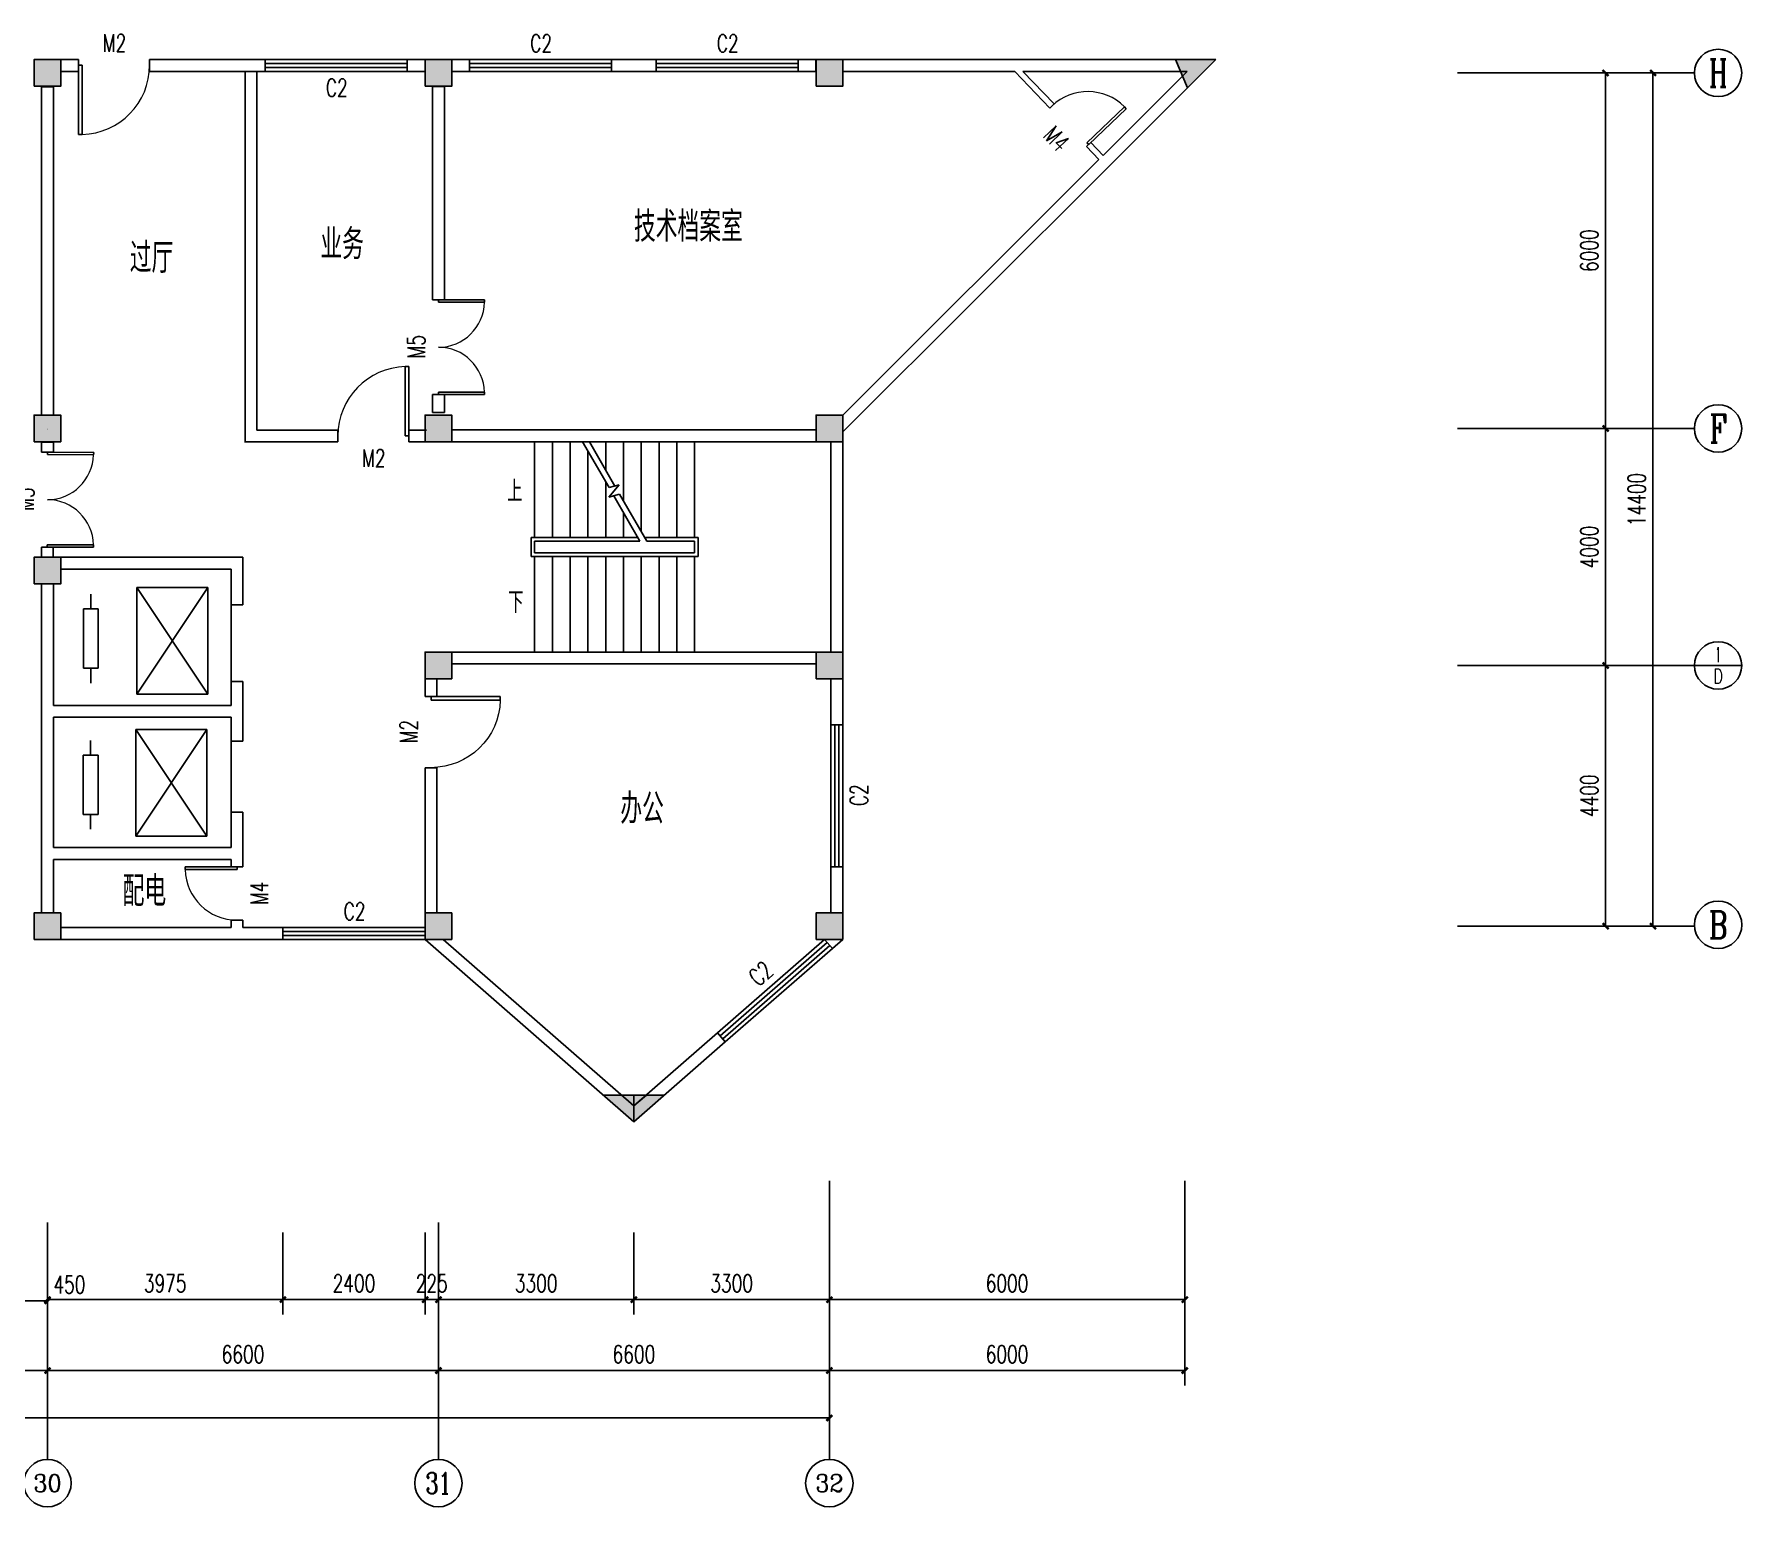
# Model space of a CAD drawing. Header units: millimetres. Extents: x 194 to 114499, y 121 to 30129.
# Drawn here: x 85669 to 114499, y 4529 to 29384 of the extents above; entities that cross this region are included whole.
import ezdxf
from ezdxf.enums import TextEntityAlignment as Align

# ---------------------------------------------------------------- set-up
doc = ezdxf.new("R2010")
doc.units = ezdxf.units.MM
for name, color, linetype in [('AXIS', 3, 'Continuous'), ('AXIS_TEXT', 7, 'Continuous'), ('COLUMN', 9, 'Continuous'), ('DIM_SYMB', 3, 'Continuous'), ('PUB_DIM', 3, 'Continuous'), ('PUB_TEXT', 7, 'Continuous'), ('STAIR', 2, 'Continuous'), ('WALL', 9, 'Continuous'), ('WINDOW', 4, 'Continuous'), ('WINDOW_TEXT', 7, 'Continuous')]:
    doc.layers.add(name, color=color, linetype=linetype)
doc.styles.add('_TCH_AXIS', font='COMPLEX', dxfattribs={"bigfont": 'GBCBIG'})
doc.styles.add('_TCH_DIM', font='SIMPLEX', dxfattribs={"bigfont": 'GBCBIG'})
doc.styles.add('_TCH_DIM_T3', font='SIMPLEX', dxfattribs={"width": 0.705882, "bigfont": 'GBCBIG'})
doc.styles.add('_TCH_WINDOW', font='SIMPLEX', dxfattribs={"bigfont": 'GBCBIG'})
doc.styles.add('COMPLEX', font='COMPLEX')
doc.styles.get("Standard").update_dxf_attribs({"font": 'txt', "bigfont": 'gbcbig.shx'})
doc.dimstyles.new('_TCH_ARCH&&100', dxfattribs={"dimtxt": 297.5, "dimasz": 100, "dimexe": 250, "dimexo": 300, "dimgap": 126.25, "dimtad": 1, "dimdec": 0, "dimzin": 0, "dimdsep": 46, "dimtxsty": '_TCH_DIM_T3', "dimblk": 'ARCHTICK', "dimcen": 0.09, "dimclrt": 7, "dimazin": 2, "dimtfac": 1, "dimtdec": 0, "dimtix": 1, "dimtmove": 2, "dimatfit": 3, "dimfxl": 1, "dimtolj": 1, "dimtzin": 0, "dimarcsym": 0})

# ---------------------------------------------------------------- blocks, each defined once
blk = doc.blocks.new('_ArchTick')
at = {"color": 0, "linetype": 'ByBlock', "const_width": 0.4}
blk.add_lwpolyline([(-0.5, -0.5), (0.5, 0.5)], dxfattribs=at)
blk = doc.blocks.new('*D110')
at = {"layer": 'Defpoints', "color": 0}
for p in [(85894, 9457), (89869, 9457), (89869, 8026)]:
    blk.add_point(p, dxfattribs=at)
at = {"layer": 'PUB_DIM', "color": 0, "lineweight": -2}
for p, q in [((85894, 9157), (85894, 7776)), ((89869, 9157), (89869, 7776)), ((85894, 8026), (89869, 8026))]:
    blk.add_line(p, q, dxfattribs=at)
at = {"layer": 'PUB_DIM', "color": 0, "lineweight": -2, "xscale": 100, "yscale": 100, "zscale": 100, "rotation": 180}
blk.add_blockref('_ArchTick', (85894, 8026), dxfattribs=at)
at = {"layer": 'PUB_DIM', "color": 0, "lineweight": -2, "xscale": 100, "yscale": 100, "zscale": 100}
blk.add_blockref('_ArchTick', (89869, 8026), dxfattribs=at)
at = {"layer": 'PUB_DIM', "color": 7, "insert": (87881, 8301), "char_height": 297.5, "attachment_point": 5, "style": '_TCH_DIM_T3'}
blk.add_mtext('\\A1;3975', dxfattribs=at)
blk = doc.blocks.new('*D111')
at = {"layer": 'Defpoints', "color": 0}
for p in [(89869, 9457), (92269, 9457), (92269, 8026)]:
    blk.add_point(p, dxfattribs=at)
at = {"layer": 'PUB_DIM', "color": 0, "lineweight": -2}
for p, q in [((89869, 9157), (89869, 7776)), ((92269, 9157), (92269, 7776)), ((89869, 8026), (92269, 8026))]:
    blk.add_line(p, q, dxfattribs=at)
at = {"layer": 'PUB_DIM', "color": 0, "lineweight": -2, "xscale": 100, "yscale": 100, "zscale": 100, "rotation": 180}
blk.add_blockref('_ArchTick', (89869, 8026), dxfattribs=at)
at = {"layer": 'PUB_DIM', "color": 0, "lineweight": -2, "xscale": 100, "yscale": 100, "zscale": 100}
blk.add_blockref('_ArchTick', (92269, 8026), dxfattribs=at)
at = {"layer": 'PUB_DIM', "color": 7, "insert": (91069, 8301), "char_height": 297.5, "attachment_point": 5, "style": '_TCH_DIM_T3'}
blk.add_mtext('\\A1;2400', dxfattribs=at)
blk = doc.blocks.new('*D112')
at = {"layer": 'Defpoints', "color": 0}
for p in [(92269, 9457), (92494, 9457), (92494, 8026)]:
    blk.add_point(p, dxfattribs=at)
at = {"layer": 'PUB_DIM', "color": 0, "lineweight": -2}
for p, q in [((92269, 9157), (92269, 7776)), ((92494, 9157), (92494, 7776)), ((92269, 8026), (92169, 8026)), ((92269, 8026), (92494, 8026)), ((92494, 8026), (92594, 8026))]:
    blk.add_line(p, q, dxfattribs=at)
at = {"layer": 'PUB_DIM', "color": 0, "lineweight": -2, "xscale": 100, "yscale": 100, "zscale": 100}
blk.add_blockref('_ArchTick', (92269, 8026), dxfattribs=at)
at = {"layer": 'PUB_DIM', "color": 0, "lineweight": -2, "xscale": 100, "yscale": 100, "zscale": 100, "rotation": 180}
blk.add_blockref('_ArchTick', (92494, 8026), dxfattribs=at)
at = {"layer": 'PUB_DIM', "color": 7, "insert": (92381, 8301), "char_height": 297.5, "attachment_point": 5, "style": '_TCH_DIM_T3'}
blk.add_mtext('\\A1;225', dxfattribs=at)
blk = doc.blocks.new('*D113')
at = {"layer": 'Defpoints', "color": 0}
for p in [(92494, 9457), (95794, 9457), (95794, 8026)]:
    blk.add_point(p, dxfattribs=at)
at = {"layer": 'PUB_DIM', "color": 0, "lineweight": -2}
for p, q in [((92494, 9157), (92494, 7776)), ((95794, 9157), (95794, 7776)), ((92494, 8026), (95794, 8026))]:
    blk.add_line(p, q, dxfattribs=at)
at = {"layer": 'PUB_DIM', "color": 0, "lineweight": -2, "xscale": 100, "yscale": 100, "zscale": 100, "rotation": 180}
blk.add_blockref('_ArchTick', (92494, 8026), dxfattribs=at)
at = {"layer": 'PUB_DIM', "color": 0, "lineweight": -2, "xscale": 100, "yscale": 100, "zscale": 100}
blk.add_blockref('_ArchTick', (95794, 8026), dxfattribs=at)
at = {"layer": 'PUB_DIM', "color": 7, "insert": (94144, 8301), "char_height": 297.5, "attachment_point": 5, "style": '_TCH_DIM_T3'}
blk.add_mtext('\\A1;3300', dxfattribs=at)
blk = doc.blocks.new('*D114')
at = {"layer": 'Defpoints', "color": 0}
for p in [(95794, 9457), (99094, 9457), (99094, 8026)]:
    blk.add_point(p, dxfattribs=at)
at = {"layer": 'PUB_DIM', "color": 0, "lineweight": -2}
for p, q in [((95794, 9157), (95794, 7776)), ((99094, 9157), (99094, 7776)), ((95794, 8026), (99094, 8026))]:
    blk.add_line(p, q, dxfattribs=at)
at = {"layer": 'PUB_DIM', "color": 0, "lineweight": -2, "xscale": 100, "yscale": 100, "zscale": 100, "rotation": 180}
blk.add_blockref('_ArchTick', (95794, 8026), dxfattribs=at)
at = {"layer": 'PUB_DIM', "color": 0, "lineweight": -2, "xscale": 100, "yscale": 100, "zscale": 100}
blk.add_blockref('_ArchTick', (99094, 8026), dxfattribs=at)
at = {"layer": 'PUB_DIM', "color": 7, "insert": (97444, 8301), "char_height": 297.5, "attachment_point": 5, "style": '_TCH_DIM_T3'}
blk.add_mtext('\\A1;3300', dxfattribs=at)
blk = doc.blocks.new('*D115')
at = {"layer": 'Defpoints', "color": 0}
for p in [(99094, 9457), (105094, 9457), (105094, 8026)]:
    blk.add_point(p, dxfattribs=at)
at = {"layer": 'PUB_DIM', "color": 0, "lineweight": -2}
for p, q in [((99094, 9157), (99094, 7776)), ((105094, 9157), (105094, 7776)), ((99094, 8026), (105094, 8026))]:
    blk.add_line(p, q, dxfattribs=at)
at = {"layer": 'PUB_DIM', "color": 0, "lineweight": -2, "xscale": 100, "yscale": 100, "zscale": 100, "rotation": 180}
blk.add_blockref('_ArchTick', (99094, 8026), dxfattribs=at)
at = {"layer": 'PUB_DIM', "color": 0, "lineweight": -2, "xscale": 100, "yscale": 100, "zscale": 100}
blk.add_blockref('_ArchTick', (105094, 8026), dxfattribs=at)
at = {"layer": 'PUB_DIM', "color": 7, "insert": (102094, 8301), "char_height": 297.5, "attachment_point": 5, "style": '_TCH_DIM_T3'}
blk.add_mtext('\\A1;6000', dxfattribs=at)
blk = doc.blocks.new('*D142')
at = {"layer": 'Defpoints', "color": 0}
for p in [(85444, 9123), (85894, 9123), (85894, 8006)]:
    blk.add_point(p, dxfattribs=at)
at = {"layer": 'PUB_DIM', "color": 0, "lineweight": -2}
for p, q in [((85444, 8823), (85444, 7756)), ((85894, 8823), (85894, 7756)), ((85444, 8006), (85894, 8006))]:
    blk.add_line(p, q, dxfattribs=at)
at = {"layer": 'PUB_DIM', "color": 0, "lineweight": -2, "xscale": 100, "yscale": 100, "zscale": 100, "rotation": 180}
blk.add_blockref('_ArchTick', (85444, 8006), dxfattribs=at)
at = {"layer": 'PUB_DIM', "color": 0, "lineweight": -2, "xscale": 100, "yscale": 100, "zscale": 100}
blk.add_blockref('_ArchTick', (85894, 8006), dxfattribs=at)
at = {"layer": 'PUB_DIM', "color": 7, "insert": (86264, 8281), "char_height": 297.5, "attachment_point": 5, "style": '_TCH_DIM_T3'}
blk.add_mtext('\\A1;450', dxfattribs=at)
blk = doc.blocks.new('*D148')
at = {"layer": 'AXIS', "color": 0, "lineweight": -2}
for p, q in [((109999, 18729), (112449, 18729)), ((112199, 14329), (112199, 18729)), ((109999, 14329), (112449, 14329))]:
    blk.add_line(p, q, dxfattribs=at)
at = {"layer": 'Defpoints', "color": 0}
for p in [(109699, 18729), (112199, 18729), (109699, 14329)]:
    blk.add_point(p, dxfattribs=at)
at = {"layer": 'AXIS', "color": 0, "lineweight": -2, "xscale": 100, "yscale": 100, "zscale": 100}
for p, rotation in [((112199, 18729), 90), ((112199, 14329), 270)]:
    blk.add_blockref('_ArchTick', p, dxfattribs=dict(at, rotation=rotation))
at = {"layer": 'AXIS', "color": 7, "insert": (111924, 16529), "char_height": 297.5, "attachment_point": 5, "rotation": 90, "style": '_TCH_DIM_T3'}
blk.add_mtext('\\A1;4400', dxfattribs=at)
blk = doc.blocks.new('*D149')
at = {"layer": 'AXIS', "color": 0, "lineweight": -2}
for p, q in [((109999, 22729), (112449, 22729)), ((112199, 18729), (112199, 22729)), ((109999, 18729), (112449, 18729))]:
    blk.add_line(p, q, dxfattribs=at)
at = {"layer": 'Defpoints', "color": 0}
for p in [(109699, 22729), (112199, 22729), (109699, 18729)]:
    blk.add_point(p, dxfattribs=at)
at = {"layer": 'AXIS', "color": 0, "lineweight": -2, "xscale": 100, "yscale": 100, "zscale": 100}
for p, rotation in [((112199, 22729), 90), ((112199, 18729), 270)]:
    blk.add_blockref('_ArchTick', p, dxfattribs=dict(at, rotation=rotation))
at = {"layer": 'AXIS', "color": 7, "insert": (111924, 20729), "char_height": 297.5, "attachment_point": 5, "rotation": 90, "style": '_TCH_DIM_T3'}
blk.add_mtext('\\A1;4000', dxfattribs=at)
blk = doc.blocks.new('*D150')
at = {"layer": 'AXIS', "color": 0, "lineweight": -2}
for p, q in [((109999, 28729), (112449, 28729)), ((112199, 22729), (112199, 28729)), ((109999, 22729), (112449, 22729))]:
    blk.add_line(p, q, dxfattribs=at)
at = {"layer": 'Defpoints', "color": 0}
for p in [(109699, 28729), (112199, 28729), (109699, 22729)]:
    blk.add_point(p, dxfattribs=at)
at = {"layer": 'AXIS', "color": 0, "lineweight": -2, "xscale": 100, "yscale": 100, "zscale": 100}
for p, rotation in [((112199, 28729), 90), ((112199, 22729), 270)]:
    blk.add_blockref('_ArchTick', p, dxfattribs=dict(at, rotation=rotation))
at = {"layer": 'AXIS', "color": 7, "insert": (111924, 25729), "char_height": 297.5, "attachment_point": 5, "rotation": 90, "style": '_TCH_DIM_T3'}
blk.add_mtext('\\A1;6000', dxfattribs=at)
blk = doc.blocks.new('*D151')
at = {"layer": 'AXIS', "color": 0, "lineweight": -2}
for p, q in [((109999, 28729), (113249, 28729)), ((112999, 14329), (112999, 28729)), ((109999, 14329), (113249, 14329))]:
    blk.add_line(p, q, dxfattribs=at)
at = {"layer": 'Defpoints', "color": 0}
for p in [(109699, 28729), (112999, 28729), (109699, 14329)]:
    blk.add_point(p, dxfattribs=at)
at = {"layer": 'AXIS', "color": 0, "lineweight": -2, "xscale": 100, "yscale": 100, "zscale": 100}
for p, rotation in [((112999, 28729), 90), ((112999, 14329), 270)]:
    blk.add_blockref('_ArchTick', p, dxfattribs=dict(at, rotation=rotation))
at = {"layer": 'AXIS', "color": 7, "insert": (112724, 21529), "char_height": 297.5, "attachment_point": 5, "rotation": 90, "style": '_TCH_DIM_T3'}
blk.add_mtext('\\A1;14400', dxfattribs=at)
blk = doc.blocks.new('*D152')
at = {"layer": 'Defpoints', "color": 0}
for p in [(99094, 10329), (105094, 10329), (105094, 6829)]:
    blk.add_point(p, dxfattribs=at)
at = {"layer": 'PUB_DIM', "color": 0, "lineweight": -2}
for p, q in [((99094, 10029), (99094, 6579)), ((105094, 10029), (105094, 6579)), ((99094, 6829), (105094, 6829))]:
    blk.add_line(p, q, dxfattribs=at)
at = {"layer": 'PUB_DIM', "color": 0, "lineweight": -2, "xscale": 100, "yscale": 100, "zscale": 100, "rotation": 180}
blk.add_blockref('_ArchTick', (99094, 6829), dxfattribs=at)
at = {"layer": 'PUB_DIM', "color": 0, "lineweight": -2, "xscale": 100, "yscale": 100, "zscale": 100}
blk.add_blockref('_ArchTick', (105094, 6829), dxfattribs=at)
at = {"layer": 'PUB_DIM', "color": 7, "insert": (102094, 7104), "char_height": 297.5, "attachment_point": 5, "style": '_TCH_DIM_T3'}
blk.add_mtext('\\A1;6000', dxfattribs=at)
blk = doc.blocks.new('*D165')
at = {"layer": 'AXIS', "color": 0, "lineweight": -2}
for p, q in [((79294, 9029), (79294, 6579)), ((85894, 9029), (85894, 6579)), ((79294, 6829), (85894, 6829))]:
    blk.add_line(p, q, dxfattribs=at)
at = {"layer": 'Defpoints', "color": 0}
for p in [(79294, 9329), (85894, 9329), (85894, 6829)]:
    blk.add_point(p, dxfattribs=at)
at = {"layer": 'AXIS', "color": 0, "lineweight": -2, "xscale": 100, "yscale": 100, "zscale": 100, "rotation": 180}
blk.add_blockref('_ArchTick', (79294, 6829), dxfattribs=at)
at = {"layer": 'AXIS', "color": 0, "lineweight": -2, "xscale": 100, "yscale": 100, "zscale": 100}
blk.add_blockref('_ArchTick', (85894, 6829), dxfattribs=at)
at = {"layer": 'AXIS', "color": 7, "insert": (82594, 7104), "char_height": 297.5, "attachment_point": 5, "style": '_TCH_DIM_T3'}
blk.add_mtext('\\A1;6600', dxfattribs=at)
blk = doc.blocks.new('*D166')
at = {"layer": 'AXIS', "color": 0, "lineweight": -2}
for p, q in [((85894, 9029), (85894, 6579)), ((92494, 9029), (92494, 6579)), ((85894, 6829), (92494, 6829))]:
    blk.add_line(p, q, dxfattribs=at)
at = {"layer": 'Defpoints', "color": 0}
for p in [(85894, 9329), (92494, 9329), (92494, 6829)]:
    blk.add_point(p, dxfattribs=at)
at = {"layer": 'AXIS', "color": 0, "lineweight": -2, "xscale": 100, "yscale": 100, "zscale": 100, "rotation": 180}
blk.add_blockref('_ArchTick', (85894, 6829), dxfattribs=at)
at = {"layer": 'AXIS', "color": 0, "lineweight": -2, "xscale": 100, "yscale": 100, "zscale": 100}
blk.add_blockref('_ArchTick', (92494, 6829), dxfattribs=at)
at = {"layer": 'AXIS', "color": 7, "insert": (89194, 7104), "char_height": 297.5, "attachment_point": 5, "style": '_TCH_DIM_T3'}
blk.add_mtext('\\A1;6600', dxfattribs=at)
blk = doc.blocks.new('*D167')
at = {"layer": 'AXIS', "color": 0, "lineweight": -2}
for p, q in [((92494, 9029), (92494, 6579)), ((99094, 9029), (99094, 6579)), ((92494, 6829), (99094, 6829))]:
    blk.add_line(p, q, dxfattribs=at)
at = {"layer": 'Defpoints', "color": 0}
for p in [(92494, 9329), (99094, 9329), (99094, 6829)]:
    blk.add_point(p, dxfattribs=at)
at = {"layer": 'AXIS', "color": 0, "lineweight": -2, "xscale": 100, "yscale": 100, "zscale": 100, "rotation": 180}
blk.add_blockref('_ArchTick', (92494, 6829), dxfattribs=at)
at = {"layer": 'AXIS', "color": 0, "lineweight": -2, "xscale": 100, "yscale": 100, "zscale": 100}
blk.add_blockref('_ArchTick', (99094, 6829), dxfattribs=at)
at = {"layer": 'AXIS', "color": 7, "insert": (95794, 7104), "char_height": 297.5, "attachment_point": 5, "style": '_TCH_DIM_T3'}
blk.add_mtext('\\A1;6600', dxfattribs=at)
blk = doc.blocks.new('*D168')
at = {"layer": 'AXIS', "color": 0, "lineweight": -2}
for p, q in [((5994, 9029), (5994, 5779)), ((99094, 9029), (99094, 5779)), ((5994, 6029), (99094, 6029))]:
    blk.add_line(p, q, dxfattribs=at)
at = {"layer": 'Defpoints', "color": 0}
for p in [(5994, 9329), (99094, 9329), (99094, 6029)]:
    blk.add_point(p, dxfattribs=at)
at = {"layer": 'AXIS', "color": 0, "lineweight": -2, "xscale": 100, "yscale": 100, "zscale": 100, "rotation": 180}
blk.add_blockref('_ArchTick', (5994, 6029), dxfattribs=at)
at = {"layer": 'AXIS', "color": 0, "lineweight": -2, "xscale": 100, "yscale": 100, "zscale": 100}
blk.add_blockref('_ArchTick', (99094, 6029), dxfattribs=at)
at = {"layer": 'AXIS', "color": 7, "insert": (52544, 6304), "char_height": 297.5, "attachment_point": 5, "style": '_TCH_DIM_T3'}
blk.add_mtext('\\A1;93100', dxfattribs=at)
blk = doc.blocks.new('_FZHK')
blk.add_lwpolyline([(-0.5, -0.5), (0.5, -0.5), (0.5, 0.5), (-0.5, 0.5)], close=True)
blk = doc.blocks.new('_AXISO')
blk.add_circle((0, 0), 0.5)
at = {"layer": 'AXIS_TEXT', "style": 'COMPLEX', "width": 1.041667}
blk.add_attdef('A', text='', height=0.56, dxfattribs=at).set_placement((-0.25, -0.28), (0.25, -0.28), align=Align.FIT)
blk = doc.blocks.new('$DorLib2D$00000001')
for p, q in [((0.45, 0.975), (0.5, 0.975)), ((0.45, 0), (0.45, 0.975)), ((0.5, 0), (0.5, 0.975)), ((0.5, 0), (0.45, 0))]:
    blk.add_line(p, q)
at = {"lineweight": 13}
blk.add_arc((0.475, 0), 0.975, 91.4693, 180, dxfattribs=at)
blk = doc.blocks.new('$DorLib2D$00000002')
for p, q in [((-0.5, 0), (-0.5, 0.4875)), ((-0.475, 0.4875), (-0.5, 0.4875)), ((-0.475, 0), (-0.475, 0.4875)), ((0.475, 0), (0.475, 0.4875)), ((0.475, 0.4875), (0.5, 0.4875)), ((0.5, 0), (0.5, 0.4875)), ((-0.5, 0), (-0.475, 0)), ((0.5, 0), (0.475, 0))]:
    blk.add_line(p, q)
at = {"lineweight": 13}
for centre, start, end in [((-0.4875, 0), 0, 88.53072), ((0.4875, 0), 91.46928, 180)]:
    blk.add_arc(centre, 0.4875, start, end, dxfattribs=at)
blk = doc.blocks.new('$TCHSYS$WIN2D')
for p, q in [((-0.5, 0.5), (0.5, 0.5)), ((-0.5, 0.5), (-0.5, -0.5)), ((0.5, 0.5), (0.5, -0.5)), ((0.5, 0.167), (-0.5, 0.167)), ((0.5, -0.167), (-0.5, -0.167)), ((-0.5, -0.5), (0.5, -0.5))]:
    blk.add_line(p, q)

msp = doc.modelspace()

# ---------------------------------------------------------------- hatches: boundary and pattern name
h = msp.add_hatch(color=256)
h.paths.add_polyline_path([(85893.6, 28954.3), (85668.6, 28954.3), (85668.6, 28729.3), (85893.6, 28729.3)])
h.paths.add_polyline_path([(85893.6, 28729.3), (86118.6, 28729.3), (86118.6, 28954.3), (85893.6, 28954.3)])
h.paths.add_polyline_path([(85893.6, 28504.3), (86118.6, 28504.3), (86118.6, 28729.3), (85893.6, 28729.3)])
h.paths.add_polyline_path([(85893.6, 28729.3), (85668.6, 28729.3), (85668.6, 28504.3), (85893.6, 28504.3)])
h.paths.add_polyline_path([(85893.6, 22729.3), (85668.6, 22729.3), (85668.6, 22504.3), (85893.6, 22504.3)])
h.paths.add_polyline_path([(85893.6, 22729.3), (85893.6, 22504.3), (86118.6, 22504.3), (86118.6, 22729.3)])
h.paths.add_polyline_path([(86118.6, 22729.3), (86118.6, 22954.3), (85893.6, 22954.3), (85893.6, 22729.3)])
h.paths.add_polyline_path([(85893.6, 22954.3), (85668.6, 22954.3), (85668.6, 22729.3), (85893.6, 22729.3)])
h.paths.add_polyline_path([(85893.6, 14554.3), (85893.6, 14104.3), (86118.6, 14104.3), (86118.6, 14554.3)])
h.paths.add_polyline_path([(85668.6, 14554.3), (85668.6, 14104.3), (85893.6, 14104.3), (85893.6, 14554.3)])
h = msp.add_hatch(color=256)
h.paths.add_polyline_path([(92493.6, 28954.3), (92268.6, 28954.3), (92268.6, 28729.3), (92493.6, 28729.3)])
h.paths.add_polyline_path([(92493.6, 28729.3), (92718.6, 28729.3), (92718.6, 28954.3), (92493.6, 28954.3)])
h.paths.add_polyline_path([(92493.6, 28504.3), (92718.6, 28504.3), (92718.6, 28729.3), (92493.6, 28729.3)])
h.paths.add_polyline_path([(92493.6, 28729.3), (92268.6, 28729.3), (92268.6, 28504.3), (92493.6, 28504.3)])
h.paths.add_polyline_path([(92493.6, 22729.3), (92268.6, 22729.3), (92268.6, 22504.3), (92493.6, 22504.3)])
h.paths.add_polyline_path([(92493.6, 22729.3), (92493.6, 22504.3), (92718.6, 22504.3), (92718.6, 22729.3)])
h.paths.add_polyline_path([(92718.6, 22729.3), (92718.6, 22954.3), (92493.6, 22954.3), (92493.6, 22729.3)])
h.paths.add_polyline_path([(92493.6, 22954.3), (92268.6, 22954.3), (92268.6, 22729.3), (92493.6, 22729.3)])
h.paths.add_polyline_path([(92493.6, 14554.3), (92493.6, 14104.3), (92718.6, 14104.3), (92718.6, 14554.3)])
h.paths.add_polyline_path([(92268.6, 14554.3), (92268.6, 14104.3), (92493.6, 14104.3), (92493.6, 14554.3)])
h = msp.add_hatch(color=256)
h.paths.add_polyline_path([(99093.6, 28954.3), (98868.6, 28954.3), (98868.6, 28729.3), (99093.6, 28729.3)])
h.paths.add_polyline_path([(99093.6, 28729.3), (99318.6, 28729.3), (99318.6, 28954.3), (99093.6, 28954.3)])
h.paths.add_polyline_path([(99093.6, 28504.3), (99318.6, 28504.3), (99318.6, 28729.3), (99093.6, 28729.3)])
h.paths.add_polyline_path([(99093.6, 28729.3), (98868.6, 28729.3), (98868.6, 28504.3), (99093.6, 28504.3)])
h.paths.add_polyline_path([(99093.6, 22729.3), (98868.6, 22729.3), (98868.6, 22504.3), (99093.6, 22504.3)])
h.paths.add_polyline_path([(99093.6, 22729.3), (99093.6, 22504.3), (99318.6, 22504.3), (99318.6, 22729.3)])
h.paths.add_polyline_path([(99318.6, 22729.3), (99318.6, 22954.3), (99093.6, 22954.3), (99093.6, 22729.3)])
h.paths.add_polyline_path([(99093.6, 22954.3), (98868.6, 22954.3), (98868.6, 22729.3), (99093.6, 22729.3)])
h.paths.add_polyline_path([(99093.6, 14554.3), (99093.6, 14104.3), (99318.6, 14104.3), (99318.6, 14554.3)])
h.paths.add_polyline_path([(98868.6, 14554.3), (98868.6, 14104.3), (99093.6, 14104.3), (99093.6, 14554.3)])
h = msp.add_hatch(color=256)
h.paths.add_polyline_path([(105093.6, 28954.3), (105093.6, 28754.3), (105136.3, 28754.3), (105111.2, 28729.3), (105394.4, 28729.3), (105620.1, 28954.3)])
h.paths.add_polyline_path([(105093.6, 28954.3), (104936.2, 28954.3), (105021.1, 28754.3), (105093.6, 28754.3)])
h.paths.add_polyline_path([(105031.8, 28729.3), (105055.4, 28673.6), (105093.6, 28711.8), (105093.6, 28729.3)])
h.paths.add_polyline_path([(105093.6, 28729.3), (105093.6, 28754.3), (105021.1, 28754.3), (105031.8, 28729.3)])
h.paths.add_polyline_path([(105111.2, 28729.3), (105136.3, 28754.3), (105093.6, 28754.3), (105093.6, 28729.3)], flags=17)
h.paths.add_polyline_path([(105111.2, 28729.3), (105093.6, 28729.3), (105093.6, 28711.8)], flags=17)
h.paths.add_polyline_path([(105055.4, 28673.6), (105093.6, 28583.6), (105093.6, 28711.8)])
h.paths.add_polyline_path([(105093.6, 28583.6), (105139.7, 28475.3), (105394.4, 28729.3), (105111.2, 28729.3), (105093.6, 28711.8)])
h = msp.add_hatch(color=256)
h.paths.add_polyline_path([(85893.6, 20554.3), (85668.6, 20554.3), (85668.6, 20329.3), (85893.6, 20329.3)])
h.paths.add_polyline_path([(86118.6, 20554.3), (85893.6, 20554.3), (85893.6, 20329.3), (86118.6, 20329.3)])
h.paths.add_polyline_path([(86118.6, 20329.3), (85893.6, 20329.3), (85893.6, 20104.3), (86118.6, 20104.3)])
h.paths.add_polyline_path([(85893.6, 20329.3), (85668.6, 20329.3), (85668.6, 20104.3), (85893.6, 20104.3)])
h = msp.add_hatch(color=256)
h.paths.add_polyline_path([(92268.6, 18504.3), (92718.6, 18504.3), (92718.6, 18954.3), (92268.6, 18954.3)])
h.paths.add_polyline_path([(98868.6, 18504.3), (99318.6, 18504.3), (99318.6, 18954.3), (98868.6, 18954.3)])
h = msp.add_hatch(color=256)
h.paths.add_polyline_path([(95793.6, 11479.3), (95582, 11479.3), (95793.6, 11294.7), (95793.6, 11329.3)], flags=17)
h.paths.add_polyline_path([(95793.6, 11294.7), (95582, 11479.3), (95277.7, 11479.3), (95793.6, 11029.3)])
h.paths.add_polyline_path([(96309.5, 11479.3), (96005.2, 11479.3), (95793.6, 11294.7), (95793.6, 11029.3)])
msp.add_hatch(color=256).paths.add_polyline_path([(96005.3, 11479.3), (95582, 11479.3), (95793.6, 11294.7)])

# ---------------------------------------------------------------- linework, layer by layer
for p, q in [((104936.2, 28954.3), (105139.7, 28475.3)), ((88601.1, 20045.6), (88601.1, 18245.6)), ((86500.9, 19682.3), (86625.9, 19682.3)), ((86500.9, 18682.3), (86625.9, 18682.3)), ((88583.2, 17645.9), (88583.2, 15845.9)), ((86496.7, 17215), (86746.7, 17215)), ((86746.7, 16215), (86496.7, 16215)), ((86496.7, 16215), (86621.7, 16215)), ((92268.6, 14104.3), (95793.6, 11029.3)), ((92268.6, 14104.3), (92468.6, 14104.3)), ((96309.5, 11479.3), (95277.7, 11479.3)), ((95793.6, 11329.3), (95793.6, 11479.3)), ((95793.6, 11479.3), (96309.5, 11479.3)), ((96005.2, 11479.3), (95793.6, 11294.7)), ((96005.2, 11479.3), (95793.6, 11294.7)), ((95793.6, 11294.7), (95793.6, 11479.3)), ((95793.6, 11479.3), (96005.3, 11479.3)), ((95793.6, 11029.3), (95793.6, 11329.3))]:
    msp.add_line(p, q)
at = {"layer": 'AXIS'}
for p, q in [((109698.5, 28729.3), (113698.5, 28729.3)), ((109698.5, 22729.3), (113698.5, 22729.3)), ((109698.5, 18729.3), (113698.5, 18729.3)), ((114498.5, 18729.3), (113698.5, 18729.3)), ((109698.5, 14329.3), (113698.5, 14329.3)), ((85893.6, 9329.3), (85893.6, 5329.3)), ((92493.6, 9329.3), (92493.6, 5329.3)), ((99093.6, 9329.3), (99093.6, 5329.3))]:
    msp.add_line(p, q, dxfattribs=at)
for centre in [(114098.5, 28729.3), (114098.5, 22729.3), (114098.5, 18729.3), (114099.1, 14351.9)]:
    msp.add_circle(centre, 400, dxfattribs=at)
at = {"layer": 'DIM_SYMB'}
for points in [[(93968.6, 21666.8, 0, 0, 0), (95018.6, 21666.8, 80, 0, 0), (95318.6, 21666.8, 0, 0, 0)], [(93968.6, 19791.8, 0, 0, 0), (97968.6, 19791.8, 0, 0, 0), (97968.6, 21666.8, 0, 0, 0), (95918.6, 21666.8, 80, 0, 0), (95618.6, 21666.8, 0, 0, 0)]]:
    msp.add_lwpolyline(points, format="xyseb", dxfattribs=at)
at = {"layer": 'STAIR'}
for p, q in [((94118.6, 22504.3), (94927.4, 22504.3)), ((94118.6, 22504.3), (94118.6, 20889.3)), ((94418.6, 22504.3), (94418.6, 20889.3)), ((94718.6, 22504.3), (94718.6, 20889.3)), ((94927.4, 22504.3), (95373.7, 21731.2)), ((95042.8, 22504.3), (96818.6, 22504.3)), ((95042.8, 22504.3), (95473.7, 21758)), ((95318.6, 22504.3), (95318.6, 22026.6)), ((95618.6, 22504.3), (95618.6, 21507)), ((95918.6, 22504.3), (95918.6, 20987.4)), ((96218.6, 22504.3), (96218.6, 20889.3)), ((96518.6, 22504.3), (96518.6, 20889.3)), ((96818.6, 22504.3), (96818.6, 20889.3)), ((98868.6, 22504.3), (96818.6, 22504.3)), ((96818.6, 22504.3), (96818.6, 20889.3)), ((99118.6, 18954.3), (99118.6, 22504.3)), ((95018.6, 22346.2), (95018.6, 20889.3)), ((95318.6, 21826.6), (95318.6, 20889.3)), ((95546.1, 21777.4), (95373.2, 21571.3)), ((95373.7, 21731.2), (95546.1, 21777.4)), ((95373.2, 21571.3), (95553.6, 21619.7)), ((95453.6, 21592.9), (95894.4, 20829.3)), ((95553.6, 21619.7), (96009.9, 20829.3)), ((95618.6, 21307), (95618.6, 20889.3)), ((94058.6, 20569.3), (94058.6, 20889.3)), ((94058.6, 20889.3), (95859.8, 20889.3)), ((94118.6, 20829.3), (95894.4, 20829.3)), ((94118.6, 20629.3), (94118.6, 20829.3)), ((94118.6, 20829.3), (95894.4, 20829.3)), ((94118.6, 20829.3), (94118.6, 20629.3)), ((95975.3, 20889.3), (96878.6, 20889.3)), ((96009.9, 20829.3), (96818.6, 20829.3)), ((96009.9, 20829.3), (96818.6, 20829.3)), ((96818.6, 20829.3), (96818.6, 20629.3)), ((96818.6, 20829.3), (96818.6, 20629.3)), ((96878.6, 20889.3), (96878.6, 20569.3)), ((96878.6, 20569.3), (94058.6, 20569.3)), ((96818.6, 20629.3), (94118.6, 20629.3)), ((96818.6, 20629.3), (94118.6, 20629.3)), ((94118.6, 18954.3), (94118.6, 20569.3)), ((94418.6, 18954.3), (94418.6, 20569.3)), ((94718.6, 18954.3), (94718.6, 20569.3)), ((95018.6, 18954.3), (95018.6, 20569.3)), ((95318.6, 18954.3), (95318.6, 20569.3)), ((95618.6, 18954.3), (95618.6, 20569.3)), ((95918.6, 18954.3), (95918.6, 20569.3)), ((96218.6, 18954.3), (96218.6, 20569.3)), ((96518.6, 18954.3), (96518.6, 20569.3)), ((96818.6, 18954.3), (96818.6, 20569.3)), ((96818.6, 20569.3), (96818.6, 18954.3)), ((86625.9, 19682.3), (86625.9, 19932.3)), ((87401.1, 20045.6), (88601.1, 20045.6)), ((87401.1, 18245.6), (87401.1, 20045.6)), ((87401.1, 20045.6), (88601.1, 18245.6)), ((88601.1, 20045.6), (87401.1, 18245.6)), ((88601.1, 18245.6), (88601.1, 20045.6)), ((88993.6, 19954.3), (88993.6, 18457.5)), ((86500.9, 19682.3), (86750.9, 19682.3)), ((86500.9, 18682.3), (86500.9, 19682.3)), ((86750.9, 19682.3), (86750.9, 18682.3)), ((96818.6, 18954.3), (94118.6, 18954.3)), ((96818.6, 18954.3), (98868.6, 18954.3)), ((86750.9, 18682.3), (86500.9, 18682.3)), ((86625.9, 18682.3), (86625.9, 18432.3)), ((88601.1, 18245.6), (87401.1, 18245.6)), ((87383.2, 17645.9), (88583.2, 17645.9)), ((87383.2, 15845.9), (87383.2, 17645.9)), ((87383.2, 17645.9), (88583.2, 15845.9)), ((88583.2, 17645.9), (87383.2, 15845.9)), ((88583.2, 15845.9), (88583.2, 17645.9)), ((86621.7, 17215), (86621.7, 17465)), ((88993.6, 16254.3), (88993.6, 17454.3)), ((86496.7, 16215), (86496.7, 17215)), ((86496.7, 17215), (86621.7, 17215)), ((86746.7, 17215), (86746.7, 16215)), ((86621.7, 16215), (86621.7, 15965)), ((88583.2, 15845.9), (87383.2, 15845.9))]:
    msp.add_line(p, q, dxfattribs=at)
at = {"layer": 'WALL'}
for p, q in [((86418.6, 28954.3), (86118.6, 28954.3)), ((86418.6, 28754.3), (86418.6, 28954.3)), ((89568.6, 28954.3), (87617.7, 28954.3)), ((87617.7, 28954.3), (87617.7, 28754.3)), ((89568.6, 28754.3), (89568.6, 28954.3)), ((92268.6, 28954.3), (91968.6, 28954.3)), ((91968.6, 28954.3), (91968.6, 28754.3)), ((93018.6, 28954.3), (92718.6, 28954.3)), ((93018.6, 28754.3), (93018.6, 28954.3)), ((96167.9, 28954.3), (95418.6, 28954.3)), ((95418.6, 28954.3), (95418.6, 28754.3)), ((96167.9, 28754.3), (96167.9, 28954.3)), ((98867.9, 28954.3), (98567.9, 28954.3)), ((98567.9, 28954.3), (98567.9, 28754.3)), ((98867.9, 28754.3), (98867.9, 28954.3)), ((99318.6, 28954.3), (102171.5, 28954.3)), ((102171.5, 28954.3), (105620.1, 28954.3)), ((105620.1, 28954.3), (103856.5, 27195.7)), ((86118.6, 28754.3), (86418.6, 28754.3)), ((87617.7, 28754.3), (89568.6, 28754.3)), ((89229.5, 22503.1), (89229.5, 28755.8)), ((89425.9, 22703.1), (89429.5, 28755.8)), ((91968.6, 28754.3), (92268.6, 28754.3)), ((92718.6, 28754.3), (93018.6, 28754.3)), ((95418.6, 28754.3), (96167.9, 28754.3)), ((98567.9, 28754.3), (98867.9, 28754.3)), ((99318.6, 28754.3), (102224.2, 28754.3)), ((102224.2, 28754.3), (102814.3, 28136.2)), ((102362.4, 28754.3), (105136.3, 28754.3)), ((102886.6, 28205.3), (102362.4, 28754.3)), ((105136.3, 28754.3), (103715.2, 27337.3)), ((85793.6, 28497), (85793.6, 22954.3)), ((85993.6, 28497), (85793.6, 28497)), ((85993.6, 28497), (85993.6, 22954.3)), ((92393.6, 28498.6), (92393.6, 24899.6)), ((92593.6, 28498.6), (92393.6, 28498.6)), ((92593.6, 24899.6), (92593.6, 28498.6)), ((102814.3, 28136.2), (102886.6, 28205.3)), ((103508.1, 27554.3), (103435.7, 27485.3)), ((103435.7, 27485.3), (103644.4, 27266.7)), ((103715.2, 27337.3), (103508.1, 27554.3)), ((103644.4, 27266.7), (99318.6, 22953.3)), ((103856.5, 27195.7), (99318.6, 22670.9)), ((92393.6, 24899.6), (92593.6, 24899.6)), ((92593.6, 23299.6), (92393.6, 23299.6)), ((92393.6, 23299.6), (92393.6, 22999.6)), ((92593.6, 22999.6), (92593.6, 23299.6)), ((92393.6, 22999.6), (92593.6, 22999.6)), ((85793.6, 22499.7), (85793.4, 22327.1)), ((85993.6, 22499.4), (85793.6, 22499.7)), ((85893.6, 22729.3, -450), (85893.6, 22729.3, -450)), ((85893.6, 22716.8, -450), (85893.6, 22716.8, -450)), ((85893.6, 22704.3, -450), (85893.6, 22704.3, -450)), ((85993.4, 22326.8), (85993.6, 22499.4)), ((89220.1, 22503.1), (90795.1, 22503.1)), ((90795.1, 22703.1), (89425.9, 22703.1)), ((90795.1, 22503.1), (90795.1, 22703.1)), ((92295.1, 22703.1), (91995.1, 22703.1)), ((91995.1, 22703.1), (91995.1, 22503.1)), ((91995.1, 22503.1), (92295.1, 22503.1)), ((92718.6, 22704.3), (98868.6, 22704.3)), ((92718.6, 22504.3), (98868.6, 22504.3)), ((99118.6, 22504.3), (99118.6, 18954.3)), ((99318.6, 22504.3), (99318.6, 18954.3)), ((85793.4, 22327.1), (85993.4, 22326.8)), ((85791, 20727.1), (85790.7, 20554.3)), ((85991, 20726.8), (85791, 20727.1)), ((85990.7, 20554.3), (85991, 20726.8)), ((86118.6, 20554.3), (89193.6, 20554.3)), ((89193.6, 20554.3), (89193.6, 19752.5)), ((86118.6, 20354.3), (88993.6, 20354.3)), ((88993.6, 20354.3), (88993.6, 19752.5)), ((85793.6, 18054.3), (85793.6, 20104.3)), ((85993.6, 18054.3), (85993.6, 20104.3)), ((89193.6, 19752.5), (88993.6, 19752.5)), ((92718.6, 18954.3), (98868.6, 18954.3)), ((92718.6, 18754.3), (98868.6, 18754.3)), ((88993.6, 18054.3), (88993.6, 18457.5)), ((88993.6, 18457.5), (89193.6, 18457.5)), ((89193.6, 17954.3), (89193.6, 18457.5)), ((92268.6, 18504.3), (92268.6, 18204.3)), ((92468.6, 18204.3), (92468.6, 18504.3)), ((99118.6, 18504.3), (99118.6, 17729.3)), ((99318.6, 17729.3), (99318.6, 18504.3)), ((92268.6, 18204.3), (92468.6, 18204.3)), ((85793.6, 18054.3), (85793.6, 18054.3)), ((85793.6, 18054.3), (85793.6, 17854.3)), ((85993.6, 18054.3), (88993.6, 18054.3)), ((89193.6, 17954.3), (89193.6, 17454.3)), ((85793.6, 15654.3), (85793.6, 17854.3)), ((85793.6, 17854.3), (85793.6, 17854.3)), ((85993.6, 15654.3), (85993.6, 17854.3)), ((85993.6, 17854.3), (88993.6, 17854.3)), ((88993.6, 17854.3), (88993.6, 17454.3)), ((99118.6, 17729.3), (99318.6, 17729.3)), ((89193.6, 17454.3), (88993.6, 17454.3)), ((92468.6, 17004.3), (92268.6, 17004.3)), ((92268.6, 17004.3), (92268.6, 14554.3)), ((92468.6, 14554.3), (92468.6, 17004.3)), ((88993.6, 15654.3), (88993.6, 16254.3)), ((88993.6, 16254.3), (89193.6, 16254.3)), ((89193.6, 15559.7), (89193.6, 16254.3)), ((85793.6, 15654.3), (85793.6, 15654.3)), ((85793.6, 15654.3), (85793.6, 15454.3)), ((85993.6, 15654.3), (88993.6, 15654.3)), ((85793.6, 15454.3), (85793.6, 15454.3)), ((85793.6, 14554.3), (85793.6, 15454.3)), ((85993.6, 15454.3), (88993.6, 15454.3)), ((85993.6, 14554.3), (85993.6, 15454.3)), ((88993.6, 15454.3), (88993.6, 15329.3)), ((88993.6, 15329.3), (89193.6, 15329.3)), ((89193.6, 15329.3), (89193.6, 15554.3)), ((99318.6, 15329.3), (99118.6, 15329.3)), ((99118.6, 15329.3), (99118.6, 14554.3)), ((99318.6, 14554.3), (99318.6, 15329.3)), ((89193.6, 14429.3), (88993.6, 14429.3)), ((88993.6, 14429.3), (88993.6, 14304.3)), ((89193.6, 14304.3), (89193.6, 14429.3)), ((88993.6, 14304.3), (86118.6, 14304.3)), ((89868.6, 14304.3), (89193.6, 14304.3)), ((89868.6, 14104.3), (89868.6, 14304.3)), ((89193.6, 14104.3), (86118.6, 14104.3)), ((89193.6, 14104.3), (89868.6, 14104.3)), ((92268.6, 14104.3, -450), (92268.6, 14104.3, -450)), ((95793.6, 11029.3), (92268.6, 14104.3)), ((92381.1, 14104.3, -450), (92381.1, 14104.3, -450)), ((92493.6, 14104.3, -450), (92493.6, 14104.3, -450)), ((95793.6, 11294.7), (92572.9, 14104.3)), ((99014.4, 14104.3), (99145.9, 13953.6)), ((99145.9, 13953.6), (99318.6, 14104.3)), ((97205.8, 12526.6), (95793.6, 11294.7)), ((97337.3, 12375.9), (97205.8, 12526.6)), ((95793.6, 11029.3), (97337.3, 12375.9))]:
    msp.add_line(p, q, dxfattribs=at)

# ---------------------------------------------------------------- block references
at = {"layer": 'AXIS'}
ref = msp.add_blockref('_AXISO', (85893.6, 4929.3), dxfattribs=dict(at, xscale=800, yscale=800, zscale=800))
ref.add_attrib('A', '30', dxfattribs={"layer": 'AXIS_TEXT', "height": 294.28, "style": '_TCH_AXIS', "width": 1.030303}).set_placement((85655.4, 4782.1), (86131.9, 4782.1), align=Align.FIT)
ref = msp.add_blockref('_AXISO', (92493.6, 4929.3), dxfattribs=dict(at, xscale=800, yscale=800, zscale=800))
ref.add_attrib('A', '31', dxfattribs={"layer": 'AXIS_TEXT', "height": 360.19, "style": '_TCH_AXIS', "width": 0.892857}).set_placement((92279.2, 4749.2), (92708, 4749.2), align=Align.FIT)
ref = msp.add_blockref('_AXISO', (99093.6, 4929.3), dxfattribs=dict(at, xscale=800, yscale=800, zscale=800))
ref.add_attrib('A', '32', dxfattribs={"layer": 'AXIS_TEXT', "height": 294.28, "style": '_TCH_AXIS', "width": 1.030303}).set_placement((98855.4, 4782.1), (99331.9, 4782.1), align=Align.FIT)
at = {"layer": 'COLUMN', "xscale": 450, "yscale": 450, "zscale": 450}
for p in [(85893.6, 28729.3), (92493.6, 28729.3), (99093.6, 28729.3), (85893.6, 22729.3), (92493.6, 22729.3), (99093.6, 22729.3), (85893.6, 20329.3), (92493.6, 18729.3), (99093.6, 18729.3), (85893.6, 14329.3), (92493.6, 14329.3), (99093.6, 14329.3)]:
    msp.add_blockref('_FZHK', p, dxfattribs=at)
at = {"layer": 'WINDOW'}
ref = msp.add_blockref('$DorLib2D$00000001', (87017.7, 28860), dxfattribs=dict(at, xscale=1200, yscale=1200, zscale=1200, rotation=180))
ref.add_attrib('A', 'M2', (86827.7, 29086.3), dxfattribs={"layer": 'WINDOW_TEXT', "height": 297.5, "style": '_TCH_WINDOW', "width": 0.705882})
ref = msp.add_blockref('$TCHSYS$WIN2D', (94218.6, 28854.3), dxfattribs=dict(at, xscale=2400, yscale=-200, zscale=2400))
ref.add_attrib('A', 'C2', (94043.6, 29080.5), dxfattribs={"layer": 'WINDOW_TEXT', "height": 297.5, "style": '_TCH_WINDOW', "width": 0.705882})
ref = msp.add_blockref('$TCHSYS$WIN2D', (97367.9, 28854.3), dxfattribs=dict(at, xscale=2400, yscale=-200, zscale=2400))
ref.add_attrib('A', 'C2', (97192.9, 29080.5), dxfattribs={"layer": 'WINDOW_TEXT', "height": 297.5, "style": '_TCH_WINDOW', "width": 0.705882})
ref = msp.add_blockref('$TCHSYS$WIN2D', (90768.6, 28854.3), dxfattribs=dict(at, xscale=2400, yscale=200, zscale=2400))
ref.add_attrib('A', 'C2', (90593.6, 28330.5), dxfattribs={"layer": 'WINDOW_TEXT', "height": 297.5, "style": '_TCH_WINDOW', "width": 0.705882})
ref = msp.add_blockref('$DorLib2D$00000001', (103161.2, 27845.3), dxfattribs=dict(at, xscale=-900.0000000000005, yscale=-900, zscale=-900, rotation=133.6739576374375))
ref.add_attrib('A', 'M4', (102683.9, 27659.2), dxfattribs={"layer": 'WINDOW_TEXT', "height": 297.5, "rotation": 313.67396, "style": '_TCH_WINDOW', "width": 0.705882})
ref = msp.add_blockref('$DorLib2D$00000002', (92493.6, 24099.6), dxfattribs=dict(at, xscale=1600, yscale=1600, zscale=1600, rotation=270))
ref.add_attrib('A', 'M5', (92267.4, 23909.6), dxfattribs={"layer": 'WINDOW_TEXT', "height": 297.5, "rotation": 90, "style": '_TCH_WINDOW', "width": 0.705882})
ref = msp.add_blockref('$DorLib2D$00000001', (91395.1, 22603.1), dxfattribs=dict(at, xscale=1200, yscale=1200, zscale=1200))
ref.add_attrib('A', 'M2', (91205.1, 22079.4), dxfattribs={"layer": 'WINDOW_TEXT', "height": 297.5, "style": '_TCH_WINDOW', "width": 0.705882})
ref = msp.add_blockref('$DorLib2D$00000002', (85892.2, 21527), dxfattribs=dict(at, xscale=1599.999999999996, yscale=1600, zscale=1600, rotation=269.9143744392795))
ref.add_attrib('A', 'M5', (85665.7, 21337.3), dxfattribs={"layer": 'WINDOW_TEXT', "height": 297.5, "rotation": 89.91437, "style": '_TCH_WINDOW', "width": 0.705882})
ref = msp.add_blockref('$DorLib2D$00000001', (92368.6, 17604.3), dxfattribs=dict(at, xscale=-1200, yscale=1200, zscale=-1200, rotation=270))
ref.add_attrib('A', 'M2', (92142.4, 17414.3), dxfattribs={"layer": 'WINDOW_TEXT', "height": 297.5, "rotation": 90, "style": '_TCH_WINDOW', "width": 0.705882})
ref = msp.add_blockref('$TCHSYS$WIN2D', (99218.6, 16529.3), dxfattribs=dict(at, xscale=2400, yscale=-200, zscale=2400, rotation=270))
ref.add_attrib('A', 'C2', (99742.4, 16354.3), dxfattribs={"layer": 'WINDOW_TEXT', "height": 297.5, "rotation": 90, "style": '_TCH_WINDOW', "width": 0.705882})
ref = msp.add_blockref('$DorLib2D$00000001', (89093.6, 14879.3), dxfattribs=dict(at, xscale=900, yscale=900, zscale=900, rotation=90))
ref.add_attrib('A', 'M4', (89617.4, 14684.3), dxfattribs={"layer": 'WINDOW_TEXT', "height": 297.5, "rotation": 90, "style": '_TCH_WINDOW', "width": 0.705882})
ref = msp.add_blockref('$TCHSYS$WIN2D', (91068.6, 14204.3), dxfattribs=dict(at, xscale=2400, yscale=200, zscale=2400, rotation=179.9999999999998))
ref.add_attrib('A', 'C2', (90893.6, 14430.5), dxfattribs={"layer": 'WINDOW_TEXT', "height": 297.5, "rotation": 360, "style": '_TCH_WINDOW', "width": 0.705882})
ref = msp.add_blockref('$TCHSYS$WIN2D', (98175.8, 13240.1), dxfattribs=dict(at, xscale=2399.999999999999, yscale=-200, zscale=2400, rotation=41.09950625761809))
ref.add_attrib('A', 'C2', (97895.2, 13295.5), dxfattribs={"layer": 'WINDOW_TEXT', "height": 297.5, "rotation": 41.09951, "style": '_TCH_WINDOW', "width": 0.705882})

# ---------------------------------------------------------------- texts
at = {"layer": 'AXIS_TEXT', "style": '_TCH_AXIS'}
for s, height, width, p, p2 in [('H', 465.9, 0.7, (113943.2, 28496.3), (114253.8, 28496.3)), ('F', 476.1, 0.8125, (113951.1, 22491.2), (114245.9, 22491.2)), ('1', 253.1, 0.555556, (114068.4, 18787.6), (114128.7, 18787.6)), ('D', 243.6, 0.823529, (114017.3, 18426.4), (114179.7, 18426.4)), ('B', 465.9, 0.823529, (113943.8, 14118.9), (114254.4, 14118.9))]:
    msp.add_text(s, height=height, dxfattribs=dict(at, width=width)).set_placement(p, p2, align=Align.FIT)
at = {"layer": 'PUB_TEXT'}
for s, p in [('技术档案室', (95794.5, 25879.3)), ('业务', (90500, 25583.6)), ('过厅', (87282.6, 25352.8)), ('办公', (95564.8, 16057.5)), ('配电', (87162.1, 14666.2))]:
    msp.add_text(s, height=510.64, dxfattribs=at).set_placement(p)
at = {"layer": 'PUB_TEXT', "style": '_TCH_DIM'}
for s, p in [('上', (93655.1, 21491.8)), ('下', (93673.7, 19616.8))]:
    msp.add_text(s, height=357.4, dxfattribs=at).set_placement(p)

# ---------------------------------------------------------------- dimensions: what is measured, and where the dimension line sits
at = {"layer": 'AXIS'}
for p1, p2, distance, text, picture, middle in [((109698.5, 22729.3), (109698.5, 28729.3), -2500, '6000', '*D150', (111923.5, 25729.3)), ((109698.5, 14329.3), (109698.5, 28729.3), -3300, '14400', '*D151', (112723.5, 21529.3)), ((109698.5, 18729.3), (109698.5, 22729.3), -2500, '4000', '*D149', (111923.5, 20729.3)), ((109698.5, 14329.3), (109698.5, 18729.3), -2500, '4400', '*D148', (111923.5, 16529.3)), ((5993.6, 9329.3), (99093.6, 9329.3), -3300, '93100', '*D168', (52543.6, 6304.3)), ((79293.6, 9329.3), (85893.6, 9329.3), -2500, '6600', '*D165', (82593.6, 7104.3)), ((85893.6, 9329.3), (92493.6, 9329.3), -2500, '6600', '*D166', (89193.6, 7104.3)), ((92493.6, 9329.3), (99093.6, 9329.3), -2500, '6600', '*D167', (95793.6, 7104.3))]:
    dim = msp.add_aligned_dim(p1=p1, p2=p2, distance=distance, text=text, dimstyle='_TCH_ARCH&&100', dxfattribs=at)
    dim.commit()
    dim.dimension.update_dxf_attribs({"geometry": picture, "text_midpoint": middle})
at = {"layer": 'PUB_DIM'}
for p1, p2, distance, text, picture, middle in [((99093.6, 10329.3), (105093.6, 10329.3), -3500.5, '6000', '*D152', (102093.6, 7103.8)), ((85893.6, 9456.6), (89868.6, 9456.6), -1430.6, '3975', '*D110', (87881.1, 8300.9)), ((89868.6, 9456.6), (92268.6, 9456.6), -1430.6, '2400', '*D111', (91068.6, 8300.9)), ((92268.6, 9456.6), (92493.6, 9456.6), -1430.6, '225', '*D112', (92381.1, 8300.9)), ((92493.6, 9456.6), (95793.6, 9456.6), -1430.6, '3300', '*D113', (94143.6, 8300.9)), ((95793.6, 9456.6), (99093.6, 9456.6), -1430.6, '3300', '*D114', (97443.6, 8300.9)), ((99093.6, 9456.6), (105093.6, 9456.6), -1430.6, '6000', '*D115', (102093.6, 8300.9))]:
    dim = msp.add_aligned_dim(p1=p1, p2=p2, distance=distance, text=text, dimstyle='_TCH_ARCH&&100', dxfattribs=at)
    dim.commit()
    dim.dimension.update_dxf_attribs({"geometry": picture, "text_midpoint": middle})
dim = msp.add_linear_dim(base=(85893.6, 8006.3), p1=(85443.6, 9123.1), p2=(85893.6, 9123.1), angle=0, text='450', dimstyle='_TCH_ARCH&&100', dxfattribs=at)
dim.commit()
dim.dimension.update_dxf_attribs({"geometry": '*D142', "text_midpoint": (86263.6, 8281.3), "dimtype": 161})

doc.saveas('drawing.dxf')
